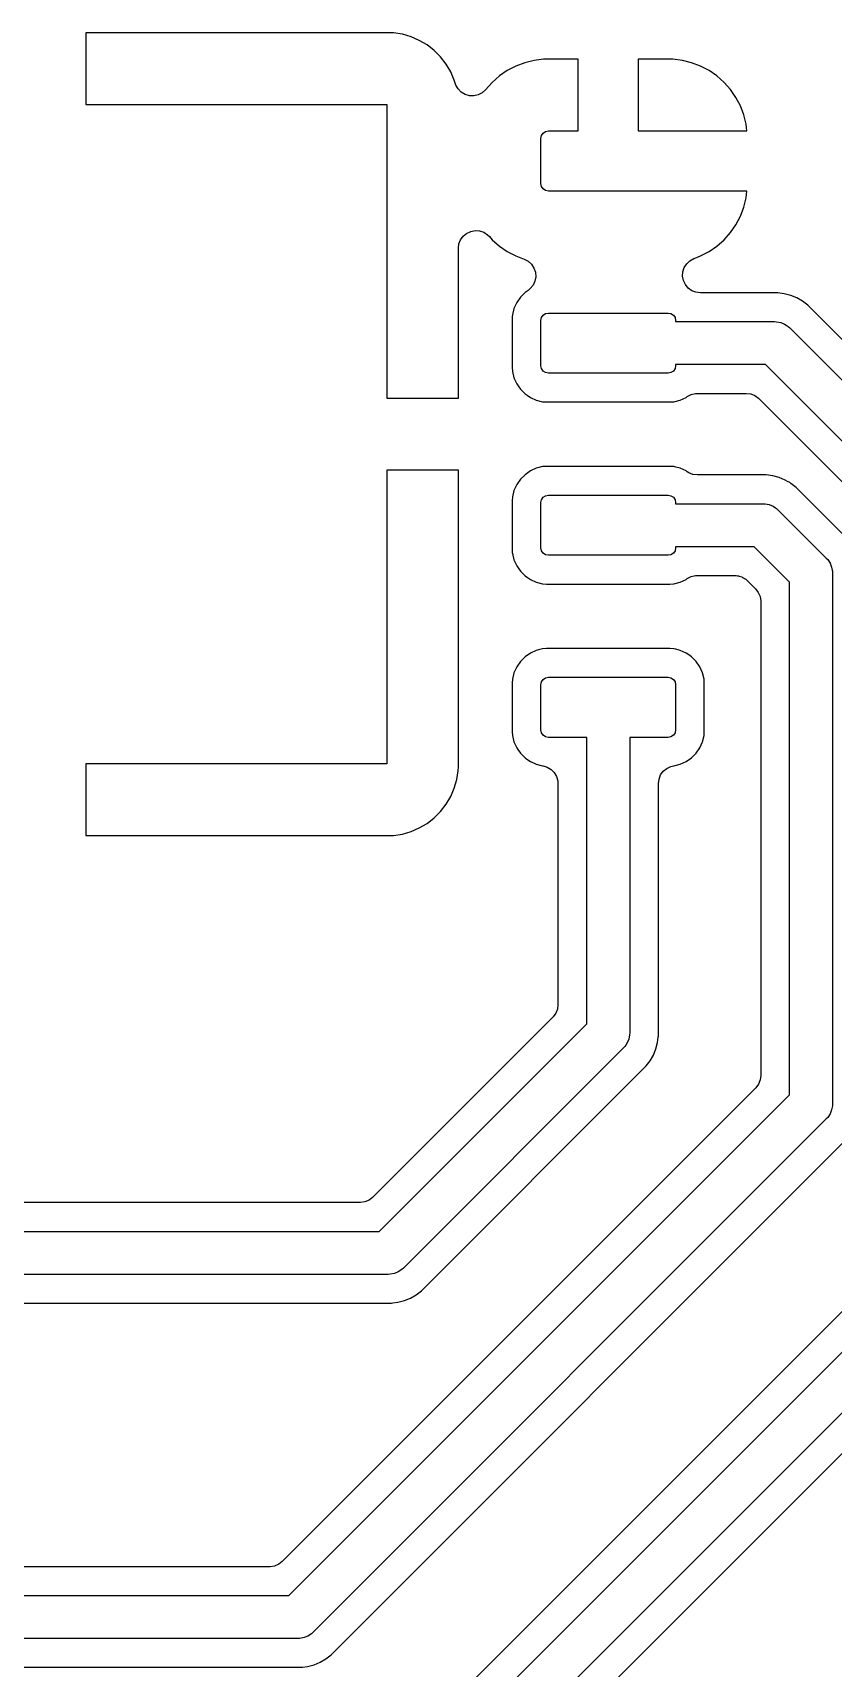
# Model space of a CAD drawing. Header units: millimetres. Extents: x 88 to 236, y -149 to -88.
# Drawn here: x 139.31 to 144.9, y -119.12 to -107.71 of the extents above; entities that cross this region are included whole.
import ezdxf

# ---------------------------------------------------------------- set-up
doc = ezdxf.new("R2010")
doc.units = ezdxf.units.MM
doc.layers.add('F.Cu', color=13, linetype='CONTINUOUS', true_color=0xc83434)

msp = doc.modelspace()

# ---------------------------------------------------------------- linework, layer by layer
at = {"layer": 'F.Cu', "linetype": 'CONTINUOUS'}
for p, q in [((141.800981, -107.71), (139.68, -107.71)), ((139.68, -107.71), (139.68, -108.21)), ((141.827147, -107.711233), (141.800981, -107.71)), ((141.889284, -107.721074), (141.827146, -107.711233)), ((141.827146, -107.711233), (141.827147, -107.711233)), ((141.889288, -107.721075), (141.889284, -107.721074)), ((141.949706, -107.738629), (141.889288, -107.721075)), ((142.007437, -107.763612), (141.949706, -107.738629)), ((142.007444, -107.763616), (142.007437, -107.763612)), ((142.061601, -107.795644), (142.007444, -107.763616)), ((142.111316, -107.834208), (142.061601, -107.795644)), ((142.155791, -107.878683), (142.111316, -107.834208)), ((142.194355, -107.928398), (142.155791, -107.878683)), ((142.80772, -107.903058), (142.742823, -107.919053)), ((142.807724, -107.903057), (142.80772, -107.903058)), ((142.874079, -107.895), (142.807724, -107.903057)), ((143.115, -107.895), (142.874079, -107.895)), ((143.115, -108.395), (143.115, -107.895)), ((143.775921, -107.895), (143.535, -107.895)), ((143.535, -107.895), (143.535, -108.395)), ((143.842275, -107.903057), (143.775921, -107.895)), ((143.842279, -107.903058), (143.842275, -107.903057)), ((143.907176, -107.919053), (143.842279, -107.903058)), ((142.226383, -107.982555), (142.194355, -107.928398)), ((142.226387, -107.982562), (142.226383, -107.982555)), ((142.25137, -108.040294), (142.226387, -107.982562)), ((142.566143, -108.011784), (142.516108, -108.05611)), ((142.621153, -107.973814), (142.566143, -108.011784)), ((142.62116, -107.97381), (142.621153, -107.973814)), ((142.680326, -107.942756), (142.62116, -107.97381)), ((142.680335, -107.942752), (142.680326, -107.942756)), ((142.742823, -107.919053), (142.680335, -107.942752)), ((143.969664, -107.942752), (143.907176, -107.919053)), ((143.969673, -107.942756), (143.969664, -107.942752)), ((144.028839, -107.97381), (143.969673, -107.942756)), ((144.028846, -107.973814), (144.028839, -107.97381)), ((144.083856, -108.011784), (144.028846, -107.973814)), ((144.13389, -108.056109), (144.083856, -108.011784)), ((142.257459, -108.061252), (142.25137, -108.040294)), ((142.262615, -108.07563), (142.257459, -108.061252)), ((142.278373, -108.102423), (142.262615, -108.07563)), ((142.300298, -108.124455), (142.278373, -108.102423)), ((142.327014, -108.140342), (142.300298, -108.124455)), ((142.356841, -108.149086), (142.327014, -108.140342)), ((142.445986, -108.129387), (142.418257, -108.143431)), ((142.469351, -108.108888), (142.445986, -108.129387)), ((142.516108, -108.05611), (142.469351, -108.108888)), ((144.178215, -108.106143), (144.13389, -108.056109)), ((144.216185, -108.161153), (144.178215, -108.106143)), ((139.68, -108.21), (141.78, -108.21)), ((141.78, -108.21), (141.78, -110.26)), ((142.387906, -108.150138), (142.356841, -108.149086)), ((142.418257, -108.143431), (142.387906, -108.150138)), ((144.216189, -108.16116), (144.216185, -108.161153)), ((144.247243, -108.220326), (144.216189, -108.16116)), ((144.247247, -108.220335), (144.247243, -108.220326)), ((144.270946, -108.282823), (144.247247, -108.220335)), ((144.286941, -108.34772), (144.270946, -108.282823)), ((144.286942, -108.347726), (144.286941, -108.34772)), ((144.292683, -108.395), (144.286942, -108.347726)), ((142.855, -108.4475), (142.858996, -108.427409)), ((142.855, -108.7625), (142.855, -108.4475)), ((142.858996, -108.427409), (142.870377, -108.410377)), ((142.870377, -108.410377), (142.887409, -108.398996)), ((142.887409, -108.398996), (142.9075, -108.395)), ((142.9075, -108.395), (143.115, -108.395)), ((143.535, -108.395), (143.7425, -108.395)), ((143.7425, -108.395), (144.292683, -108.395)), ((142.858996, -108.782591), (142.855, -108.7625)), ((142.870377, -108.799623), (142.858996, -108.782591)), ((142.887409, -108.811004), (142.870377, -108.799623)), ((142.9075, -108.815), (142.887409, -108.811004)), ((143.449, -108.815), (142.9075, -108.815)), ((144.292683, -108.815), (143.449, -108.815)), ((144.286942, -108.862273), (144.292683, -108.815)), ((144.247247, -108.989664), (144.270946, -108.927176)), ((144.270946, -108.927176), (144.286941, -108.862279)), ((144.286941, -108.862279), (144.286942, -108.862273)), ((144.178215, -109.103856), (144.216185, -109.048846)), ((144.216185, -109.048846), (144.216189, -109.048839)), ((144.216189, -109.048839), (144.247243, -108.989673)), ((144.247243, -108.989673), (144.247247, -108.989664)), ((142.283895, -109.1835), (142.295337, -109.154601)), ((142.295337, -109.154601), (142.313607, -109.129454)), ((142.313607, -109.129454), (142.337556, -109.109641)), ((142.337556, -109.109641), (142.365681, -109.096407)), ((142.365681, -109.096407), (142.396213, -109.090583)), ((142.396213, -109.090583), (142.427234, -109.092534)), ((142.427234, -109.092534), (142.456796, -109.102139)), ((142.456796, -109.102139), (142.48304, -109.118794)), ((142.48304, -109.118794), (142.496815, -109.132112)), ((142.496815, -109.132112), (142.516105, -109.153886)), ((142.516105, -109.153886), (142.566143, -109.198215)), ((144.083856, -109.198215), (144.13389, -109.15389)), ((144.13389, -109.15389), (144.178215, -109.103856)), ((142.279999, -109.214338), (142.283895, -109.1835)), ((142.279999, -110.26), (142.279999, -109.214338)), ((142.566143, -109.198215), (142.621153, -109.236185)), ((142.621153, -109.236185), (142.62116, -109.236189)), ((142.62116, -109.236189), (142.680326, -109.267243)), ((142.680326, -109.267243), (142.680335, -109.267247)), ((142.680335, -109.267247), (142.739583, -109.289717)), ((143.92402, -109.284558), (143.969664, -109.267247)), ((143.969664, -109.267247), (143.969673, -109.267243)), ((143.969673, -109.267243), (144.028839, -109.236189)), ((144.028839, -109.236189), (144.028846, -109.236185)), ((144.028846, -109.236185), (144.083856, -109.198215)), ((142.739583, -109.289717), (142.767035, -109.304295)), ((142.767035, -109.304295), (142.79, -109.325242)), ((142.79, -109.325242), (142.807033, -109.351241)), ((142.807033, -109.351241), (142.817066, -109.38066)), ((142.817066, -109.38066), (142.819467, -109.41165)), ((143.844236, -109.408286), (143.846187, -109.377265)), ((143.846187, -109.377265), (143.855792, -109.347703)), ((143.855792, -109.347703), (143.872447, -109.321459)), ((143.872447, -109.321459), (143.895106, -109.300182)), ((143.895106, -109.300182), (143.922344, -109.285208)), ((143.922344, -109.285208), (143.92402, -109.284558)), ((142.76623, -109.507586), (142.744709, -109.522495)), ((142.781797, -109.494811), (142.76623, -109.507586)), ((142.801261, -109.470577), (142.781797, -109.494811)), ((142.814086, -109.442263), (142.801261, -109.470577)), ((142.819467, -109.41165), (142.814086, -109.442263)), ((143.85006, -109.438818), (143.844236, -109.408286)), ((143.863294, -109.466943), (143.85006, -109.438818)), ((143.883107, -109.490892), (143.863294, -109.466943)), ((143.908254, -109.509162), (143.883107, -109.490892)), ((143.937153, -109.520604), (143.908254, -109.509162)), ((142.686566, -109.592136), (142.667734, -109.633595)), ((142.712498, -109.554707), (142.686566, -109.592136)), ((142.712504, -109.554699), (142.712498, -109.554707)), ((142.744699, -109.522504), (142.712504, -109.554699)), ((142.744709, -109.522495), (142.744699, -109.522504)), ((143.967991, -109.5245), (143.937153, -109.520604)), ((144.507973, -109.5245), (143.967991, -109.5245)), ((144.507974, -109.5245), (144.507973, -109.5245)), ((144.553522, -109.530496), (144.507974, -109.5245)), ((144.553525, -109.530496), (144.553522, -109.530496)), ((144.553526, -109.530497), (144.553525, -109.530496)), ((144.597906, -109.542389), (144.553526, -109.530497)), ((144.640355, -109.559972), (144.597906, -109.542389)), ((144.680145, -109.582944), (144.640355, -109.559972)), ((144.716597, -109.610915), (144.680145, -109.582944)), ((144.716598, -109.610916), (144.716597, -109.610915)), ((144.716599, -109.610917), (144.716598, -109.610916)), ((144.716602, -109.61092), (144.716599, -109.610917)), ((146.029151, -110.92347), (144.716602, -109.61092)), ((142.655767, -109.688403), (142.6545, -109.7045)), ((142.6545, -109.7045), (142.6545, -110.0455)), ((142.656604, -109.67776), (142.655767, -109.688403)), ((142.667732, -109.633603), (142.656604, -109.67776)), ((142.667734, -109.633595), (142.667732, -109.633603)), ((142.855, -109.7175), (142.858996, -109.697409)), ((142.855, -110.0325), (142.855, -109.7175)), ((142.858996, -109.697409), (142.870377, -109.680377)), ((142.870377, -109.680377), (142.887409, -109.668996)), ((142.887409, -109.668996), (142.9075, -109.665)), ((142.9075, -109.665), (143.7425, -109.665)), ((143.7425, -109.665), (143.762591, -109.668996)), ((143.762591, -109.668996), (143.779623, -109.680377)), ((143.779623, -109.680377), (143.791004, -109.697409)), ((143.791004, -109.697409), (143.795, -109.7175)), ((143.795, -109.7175), (143.795, -109.725)), ((143.795, -109.725), (144.485, -109.725)), ((144.485, -109.725), (144.499703, -109.725722)), ((144.499703, -109.725722), (144.528543, -109.731459)), ((144.528543, -109.731459), (144.55571, -109.742712)), ((144.55571, -109.742712), (144.566617, -109.75)), ((144.566617, -109.75), (144.580159, -109.759048)), ((144.580159, -109.759048), (144.591066, -109.768934)), ((144.591066, -109.768934), (145.906066, -111.083934)), ((142.6545, -110.0455), (142.656604, -110.072238)), ((142.656604, -110.072238), (142.667732, -110.116398)), ((142.858996, -110.052591), (142.855, -110.0325)), ((142.870377, -110.069623), (142.858996, -110.052591)), ((142.887409, -110.081004), (142.870377, -110.069623)), ((143.779623, -110.069623), (143.762591, -110.081004)), ((143.791004, -110.052591), (143.779623, -110.069623)), ((143.795, -110.0325), (143.791004, -110.052591)), ((144.422868, -110.025), (143.795, -110.025)), ((143.795, -110.025), (143.795, -110.0325)), ((145.65, -111.252132), (144.422868, -110.025)), ((142.667732, -110.116398), (142.667734, -110.116404)), ((142.667734, -110.116404), (142.686566, -110.157863)), ((142.686566, -110.157863), (142.701557, -110.1795)), ((142.701557, -110.1795), (142.712501, -110.195297)), ((142.9075, -110.085), (142.887409, -110.081004)), ((143.7425, -110.085), (142.9075, -110.085)), ((143.762591, -110.081004), (143.7425, -110.085)), ((141.78, -110.26), (142.279999, -110.26)), ((142.712501, -110.195297), (142.744703, -110.227499)), ((142.744703, -110.227499), (142.758625, -110.237144)), ((142.758625, -110.237144), (142.782136, -110.253433)), ((142.782136, -110.253433), (142.782137, -110.253433)), ((142.782137, -110.253433), (142.782138, -110.253434)), ((142.782138, -110.253434), (142.823602, -110.272268)), ((142.823602, -110.272268), (142.867762, -110.283396)), ((142.867762, -110.283396), (142.8945, -110.2855)), ((142.8945, -110.2855), (142.894509, -110.2855)), ((142.894509, -110.2855), (143.755491, -110.2855)), ((143.755491, -110.2855), (143.7555, -110.2855)), ((143.7555, -110.2855), (143.782238, -110.283396)), ((143.782238, -110.283396), (143.826398, -110.272268)), ((143.826398, -110.272268), (143.867862, -110.253434)), ((143.867862, -110.253434), (143.867864, -110.253432)), ((143.867864, -110.253432), (143.867867, -110.253431)), ((143.867867, -110.253431), (143.876326, -110.247571)), ((143.876326, -110.247571), (143.903893, -110.233212)), ((143.903893, -110.233212), (143.934165, -110.22616)), ((143.934165, -110.22616), (143.946941, -110.2255)), ((143.946941, -110.2255), (144.288456, -110.2255)), ((144.288456, -110.2255), (144.319294, -110.229396)), ((144.319294, -110.229396), (144.348193, -110.240838)), ((144.348193, -110.240838), (144.37334, -110.259108)), ((144.37334, -110.259108), (144.376137, -110.261819)), ((144.376137, -110.261819), (145.413181, -111.298862)), ((142.28, -110.76), (141.78, -110.76)), ((141.78, -110.76), (141.78, -112.81)), ((142.28, -112.83098), (142.28, -110.76)), ((142.823595, -110.747734), (142.782136, -110.766566)), ((142.8236, -110.747732), (142.823595, -110.747734)), ((142.823602, -110.747732), (142.8236, -110.747732)), ((142.841662, -110.743181), (142.823602, -110.747732)), ((142.86776, -110.736604), (142.841662, -110.743181)), ((142.894494, -110.7345), (142.86776, -110.736604)), ((142.8945, -110.7345), (142.894494, -110.7345)), ((143.7555, -110.7345), (142.8945, -110.7345)), ((143.755505, -110.7345), (143.7555, -110.7345)), ((143.782239, -110.736604), (143.755505, -110.7345)), ((143.796958, -110.740313), (143.782239, -110.736604)), ((143.826398, -110.747732), (143.796958, -110.740313)), ((143.8264, -110.747733), (143.826398, -110.747732)), ((143.826404, -110.747734), (143.8264, -110.747733)), ((143.867863, -110.766566), (143.826404, -110.747734)), ((142.686566, -110.862136), (142.667734, -110.903595)), ((142.712498, -110.824707), (142.686566, -110.862136)), ((142.712504, -110.824699), (142.712498, -110.824707)), ((142.744699, -110.792504), (142.712504, -110.824699)), ((142.744707, -110.792498), (142.744699, -110.792504)), ((142.782136, -110.766566), (142.744707, -110.792498)), ((143.867867, -110.766568), (143.867863, -110.766566)), ((143.876326, -110.772429), (143.867867, -110.766568)), ((143.887204, -110.779162), (143.876326, -110.772429)), ((143.916103, -110.790604), (143.887204, -110.779162)), ((143.946941, -110.7945), (143.916103, -110.790604)), ((144.427973, -110.7945), (143.946941, -110.7945)), ((144.427974, -110.7945), (144.427973, -110.7945)), ((144.473522, -110.800496), (144.427974, -110.7945)), ((144.473525, -110.800496), (144.473522, -110.800496)), ((144.473526, -110.800497), (144.473525, -110.800496)), ((144.517906, -110.812389), (144.473526, -110.800497)), ((144.560355, -110.829972), (144.517906, -110.812389)), ((144.576671, -110.839392), (144.560355, -110.829972)), ((144.591484, -110.847944), (144.576671, -110.839392)), ((144.600145, -110.852944), (144.591484, -110.847944)), ((144.636597, -110.880915), (144.600145, -110.852944)), ((142.656604, -110.94776), (142.6545, -110.974494)), ((142.6545, -110.974494), (142.6545, -111.315505)), ((142.667732, -110.903603), (142.656604, -110.94776)), ((142.667734, -110.903595), (142.667732, -110.903603)), ((142.855, -110.9875), (142.858996, -110.967409)), ((142.855, -111.3025), (142.855, -110.9875)), ((142.858996, -110.967409), (142.870377, -110.950377)), ((142.870377, -110.950377), (142.887409, -110.938996)), ((142.887409, -110.938996), (142.9075, -110.935)), ((142.9075, -110.935), (143.7425, -110.935)), ((143.7425, -110.935), (143.762591, -110.938996)), ((143.762591, -110.938996), (143.779623, -110.950377)), ((143.779623, -110.950377), (143.791004, -110.967409)), ((143.791004, -110.967409), (143.795, -110.9875)), ((143.795, -110.9875), (143.795, -110.995)), ((144.636599, -110.880917), (144.636597, -110.880915)), ((144.636602, -110.88092), (144.636599, -110.880917)), ((145.004078, -111.248395), (144.636602, -110.88092)), ((143.795, -110.995), (144.405, -110.995)), ((144.405, -110.995), (144.419703, -110.995722)), ((144.419703, -110.995722), (144.448543, -111.001459)), ((144.448543, -111.001459), (144.47571, -111.012712)), ((144.47571, -111.012712), (144.492505, -111.023934)), ((144.492505, -111.023934), (144.500159, -111.029048)), ((144.500159, -111.029048), (144.511066, -111.038934)), ((144.511066, -111.038934), (144.846066, -111.373934)), ((142.6545, -111.315505), (142.656049, -111.335181)), ((142.656049, -111.335181), (142.656604, -111.342238)), ((142.858996, -111.322591), (142.855, -111.3025)), ((142.870377, -111.339623), (142.858996, -111.322591)), ((143.791004, -111.322591), (143.779623, -111.339623)), ((143.795, -111.3025), (143.791004, -111.322591)), ((144.342868, -111.295), (143.795, -111.295)), ((143.795, -111.295), (143.795, -111.3025)), ((144.59, -111.542132), (144.342868, -111.295)), ((142.656604, -111.342238), (142.667732, -111.386398)), ((142.667732, -111.386398), (142.667734, -111.386404)), ((142.667734, -111.386404), (142.686566, -111.427863)), ((142.686566, -111.427863), (142.702096, -111.450278)), ((142.887409, -111.351004), (142.870377, -111.339623)), ((142.9075, -111.355), (142.887409, -111.351004)), ((143.7425, -111.355), (142.9075, -111.355)), ((143.762591, -111.351004), (143.7425, -111.355)), ((143.779623, -111.339623), (143.762591, -111.351004)), ((144.846066, -111.373934), (144.855952, -111.384841)), ((144.855952, -111.384841), (144.872289, -111.409291)), ((144.872289, -111.409291), (144.883542, -111.436458)), ((144.883542, -111.436458), (144.888083, -111.45929)), ((142.702096, -111.450278), (142.712501, -111.465297)), ((142.712501, -111.465297), (142.744703, -111.497499)), ((142.744703, -111.497499), (142.762506, -111.509833)), ((142.762506, -111.509833), (142.782136, -111.523433)), ((142.782136, -111.523433), (142.782137, -111.523433)), ((142.782137, -111.523433), (142.782138, -111.523434)), ((142.782138, -111.523434), (142.823602, -111.542268)), ((142.823602, -111.542268), (142.867762, -111.553396)), ((142.867762, -111.553396), (142.8945, -111.5555)), ((142.8945, -111.5555), (142.894509, -111.5555)), ((142.894509, -111.5555), (143.755491, -111.5555)), ((143.755491, -111.5555), (143.7555, -111.5555)), ((143.7555, -111.5555), (143.782238, -111.553396)), ((143.782238, -111.553396), (143.826398, -111.542268)), ((143.826398, -111.542268), (143.867862, -111.523434)), ((143.867862, -111.523434), (143.867864, -111.523432)), ((143.867864, -111.523432), (143.867867, -111.523431)), ((143.867867, -111.523431), (143.876326, -111.517571)), ((143.876326, -111.517571), (143.903893, -111.503212)), ((143.903893, -111.503212), (143.934165, -111.49616)), ((143.934165, -111.49616), (143.946941, -111.4955)), ((143.946941, -111.4955), (144.208456, -111.4955)), ((144.208456, -111.4955), (144.218119, -111.49672)), ((144.218119, -111.49672), (144.227854, -111.497027)), ((144.227854, -111.497027), (144.23348, -111.498661)), ((144.23348, -111.498661), (144.239294, -111.499396)), ((144.239294, -111.499396), (144.248346, -111.50298)), ((144.248346, -111.50298), (144.257702, -111.505698)), ((144.257702, -111.505698), (144.262747, -111.508681)), ((144.262747, -111.508681), (144.268193, -111.510838)), ((144.268193, -111.510838), (144.276073, -111.516563)), ((144.276073, -111.516563), (144.284456, -111.521521)), ((144.284456, -111.521521), (144.291759, -111.527959)), ((144.291759, -111.527959), (144.29334, -111.529108)), ((144.29334, -111.529108), (144.296137, -111.531819)), ((144.296137, -111.531819), (144.353181, -111.588863)), ((144.59, -115.117868), (144.59, -111.542132)), ((144.888083, -111.45929), (144.889278, -111.465297)), ((144.889278, -111.465297), (144.89, -111.48)), ((144.89, -111.48), (144.89, -115.18)), ((144.353181, -111.588863), (144.372232, -111.613423)), ((144.372232, -111.613423), (144.384576, -111.641949)), ((144.384576, -111.641949), (144.389439, -111.672649)), ((144.389439, -111.672649), (144.3895, -111.676544)), ((144.3895, -111.676544), (144.3895, -114.983456)), ((142.823595, -112.017734), (142.782136, -112.036566)), ((142.8236, -112.017732), (142.823595, -112.017734)), ((142.823602, -112.017732), (142.8236, -112.017732)), ((142.838322, -112.014022), (142.823602, -112.017732)), ((142.86776, -112.006604), (142.838322, -112.014022)), ((142.894494, -112.0045), (142.86776, -112.006604)), ((142.8945, -112.0045), (142.894494, -112.0045)), ((143.7555, -112.0045), (142.8945, -112.0045)), ((143.755505, -112.0045), (143.7555, -112.0045)), ((143.782239, -112.006604), (143.755505, -112.0045)), ((143.796958, -112.010313), (143.782239, -112.006604)), ((143.826398, -112.017732), (143.796958, -112.010313)), ((143.8264, -112.017733), (143.826398, -112.017732)), ((143.826404, -112.017734), (143.8264, -112.017733)), ((143.867863, -112.036566), (143.826404, -112.017734)), ((142.686566, -112.132136), (142.667734, -112.173595)), ((142.712498, -112.094707), (142.686566, -112.132136)), ((142.712504, -112.094699), (142.712498, -112.094707)), ((142.744699, -112.062504), (142.712504, -112.094699)), ((142.744707, -112.062498), (142.744699, -112.062504)), ((142.782136, -112.036566), (142.744707, -112.062498)), ((143.887152, -112.04993), (143.867863, -112.036566)), ((143.905297, -112.062501), (143.887152, -112.04993)), ((143.937499, -112.094703), (143.905297, -112.062501)), ((143.963434, -112.132138), (143.937499, -112.094703)), ((143.982268, -112.173602), (143.963434, -112.132138)), ((142.656604, -112.217762), (142.6545, -112.2445)), ((142.6545, -112.2445), (142.6545, -112.5855)), ((142.667732, -112.173602), (142.656604, -112.217762)), ((142.667734, -112.173595), (142.667732, -112.1736)), ((142.667732, -112.1736), (142.667732, -112.173602)), ((142.855, -112.2575), (142.858996, -112.237409)), ((142.858996, -112.237409), (142.870377, -112.220377)), ((142.870377, -112.220377), (142.887409, -112.208996)), ((142.887409, -112.208996), (142.9075, -112.205)), ((142.9075, -112.205), (143.7425, -112.205)), ((143.7425, -112.205), (143.762591, -112.208996)), ((143.762591, -112.208996), (143.779623, -112.220377)), ((143.779623, -112.220377), (143.791004, -112.237409)), ((143.791004, -112.237409), (143.795, -112.2575)), ((143.993396, -112.217762), (143.982268, -112.173602)), ((143.9955, -112.2445), (143.993396, -112.217762)), ((143.9955, -112.5855), (143.9955, -112.2445)), ((142.855, -112.5725), (142.855, -112.2575)), ((143.795, -112.2575), (143.795, -112.5725)), ((142.6545, -112.5855), (142.656604, -112.612238)), ((142.858996, -112.592591), (142.855, -112.5725)), ((143.795, -112.5725), (143.791004, -112.592591)), ((143.993396, -112.612238), (143.9955, -112.5855)), ((142.656604, -112.612238), (142.667732, -112.656398)), ((142.667732, -112.656398), (142.667734, -112.656404)), ((142.667734, -112.656404), (142.686566, -112.697863)), ((142.686566, -112.697863), (142.693954, -112.708526)), ((142.870377, -112.609623), (142.858996, -112.592591)), ((142.887409, -112.621004), (142.870377, -112.609623)), ((142.9075, -112.625), (142.887409, -112.621004)), ((143.175, -112.625), (142.9075, -112.625)), ((143.175, -114.622868), (143.175, -112.625)), ((143.7425, -112.625), (143.475, -112.625)), ((143.475, -112.625), (143.475, -114.685)), ((143.762591, -112.621004), (143.7425, -112.625)), ((143.779623, -112.609623), (143.762591, -112.621004)), ((143.791004, -112.592591), (143.779623, -112.609623)), ((143.937499, -112.735297), (143.963434, -112.697862)), ((143.963434, -112.697862), (143.982268, -112.656398)), ((143.982268, -112.656398), (143.993396, -112.612238)), ((141.78, -112.81), (139.68, -112.81)), ((139.68, -112.81), (139.68, -113.309999)), ((142.693954, -112.708526), (142.712501, -112.735297)), ((142.712501, -112.735297), (142.744703, -112.767499)), ((142.744703, -112.767499), (142.757854, -112.77661)), ((142.757854, -112.77661), (142.782136, -112.793433)), ((142.782136, -112.793433), (142.813199, -112.807543)), ((142.813199, -112.807543), (142.823602, -112.812268)), ((142.823602, -112.812268), (142.867762, -112.823396)), ((143.782238, -112.823396), (143.826398, -112.812268)), ((143.826398, -112.812268), (143.867862, -112.793434)), ((143.867862, -112.793434), (143.905297, -112.767499)), ((143.905297, -112.767499), (143.937499, -112.735297)), ((142.25137, -112.979706), (142.268924, -112.919288)), ((142.268924, -112.919288), (142.268925, -112.919284)), ((142.268925, -112.919284), (142.278766, -112.857146)), ((142.278766, -112.857146), (142.28, -112.83098)), ((142.867762, -112.823396), (142.867767, -112.823396)), ((142.867767, -112.823396), (142.870569, -112.823856)), ((142.870569, -112.823856), (142.90037, -112.832691)), ((142.90037, -112.832691), (142.927037, -112.84866)), ((142.927037, -112.84866), (142.948895, -112.870759)), ((142.948895, -112.870759), (142.96457, -112.8976)), ((142.96457, -112.8976), (142.973078, -112.927495)), ((142.973078, -112.927495), (142.9745, -112.946221)), ((143.6755, -112.946221), (143.679396, -112.915383)), ((143.679396, -112.915383), (143.690838, -112.886484)), ((143.690838, -112.886484), (143.709108, -112.861337)), ((143.709108, -112.861337), (143.733057, -112.841524)), ((143.733057, -112.841524), (143.761182, -112.82829)), ((143.761182, -112.82829), (143.779431, -112.823856)), ((143.779431, -112.823856), (143.78223, -112.823396)), ((143.78223, -112.823396), (143.782238, -112.823396)), ((142.194355, -113.091601), (142.226383, -113.037444)), ((142.226383, -113.037444), (142.226387, -113.037437)), ((142.226387, -113.037437), (142.25137, -112.979706)), ((142.9745, -112.946221), (142.9745, -114.488456)), ((143.6755, -114.707973), (143.6755, -112.946221)), ((142.111316, -113.185791), (142.155791, -113.141316)), ((142.155791, -113.141316), (142.194355, -113.091601)), ((141.949706, -113.28137), (142.007437, -113.256387)), ((142.007437, -113.256387), (142.007444, -113.256383)), ((142.007444, -113.256383), (142.061601, -113.224355)), ((142.061601, -113.224355), (142.111316, -113.185791)), ((139.68, -113.309999), (141.800961, -113.309999)), ((141.800961, -113.309999), (141.827152, -113.308765)), ((141.827152, -113.308765), (141.827159, -113.308764)), ((141.827159, -113.308764), (141.889282, -113.298925)), ((141.889282, -113.298925), (141.889288, -113.298924)), ((141.889288, -113.298924), (141.949706, -113.28137)), ((142.970604, -114.519294), (142.959162, -114.548193)), ((142.9745, -114.488456), (142.970604, -114.519294)), ((142.938181, -114.576137), (141.681137, -115.833181)), ((141.727868, -116.07), (143.175, -114.622868)), ((142.940892, -114.57334), (142.938181, -114.576137)), ((142.959162, -114.548193), (142.940892, -114.57334)), ((143.457288, -114.75571), (143.44701, -114.771092)), ((143.468541, -114.728543), (143.457288, -114.75571)), ((143.474278, -114.699703), (143.468541, -114.728543)), ((143.475, -114.685), (143.474278, -114.699703)), ((143.657611, -114.797906), (143.669503, -114.753526)), ((143.669503, -114.753526), (143.674502, -114.715555)), ((143.674502, -114.715555), (143.6755, -114.707973)), ((143.431066, -114.791066), (141.896066, -116.326066)), ((143.440952, -114.780159), (143.431066, -114.791066)), ((143.44701, -114.771092), (143.440952, -114.780159)), ((143.617056, -114.880145), (143.640028, -114.840355)), ((143.640028, -114.840355), (143.657611, -114.797906)), ((142.021597, -116.484085), (143.556592, -114.949088)), ((143.556592, -114.949088), (143.556597, -114.949085)), ((143.556597, -114.949085), (143.589085, -114.916597)), ((143.589085, -114.916597), (143.607916, -114.892056)), ((143.607916, -114.892056), (143.617056, -114.880145)), ((144.3895, -114.983456), (144.385604, -115.014294)), ((144.353181, -115.071137), (141.051137, -118.373181)), ((144.355892, -115.06834), (144.353181, -115.071137)), ((144.374162, -115.043193), (144.355892, -115.06834)), ((144.385604, -115.014294), (144.374162, -115.043193)), ((141.097868, -118.61), (144.59, -115.117868)), ((144.889278, -115.194703), (144.883542, -115.223542)), ((144.89, -115.18), (144.889278, -115.194703)), ((144.846066, -115.286066), (141.266066, -118.866066)), ((144.855952, -115.275159), (144.846066, -115.286066)), ((144.872289, -115.250709), (144.855952, -115.275159)), ((144.883542, -115.223542), (144.872289, -115.250709)), ((141.391597, -119.024085), (145.004086, -115.411596)), ((141.593456, -115.8695), (127.010867, -115.8695)), ((141.597351, -115.869439), (141.593456, -115.8695)), ((141.628051, -115.864576), (141.597351, -115.869439)), ((141.656577, -115.852232), (141.628051, -115.864576)), ((141.681137, -115.833181), (141.656577, -115.852232)), ((126.779211, -116.07), (141.727868, -116.07)), ((145.413181, -116.171137), (142.086137, -119.498181)), ((142.132868, -119.735), (145.65, -116.217868)), ((141.86071, -116.352288), (141.833543, -116.363541)), ((141.885159, -116.335952), (141.86071, -116.352288)), ((141.896066, -116.326066), (141.885159, -116.335952)), ((141.79, -116.37), (126.779211, -116.37)), ((141.804703, -116.369278), (141.79, -116.37)), ((141.833543, -116.363541), (141.804703, -116.369278)), ((145.906066, -116.386066), (142.344037, -119.948095)), ((127.010867, -116.5705), (141.812974, -116.5705)), ((141.812974, -116.5705), (141.822083, -116.5693)), ((141.822083, -116.5693), (141.858526, -116.564503)), ((141.858526, -116.564503), (141.902906, -116.552611)), ((141.902906, -116.552611), (141.945355, -116.535028)), ((141.945355, -116.535028), (141.985145, -116.512056)), ((141.985145, -116.512056), (142.021597, -116.484085)), ((142.551962, -120.023718), (146.064086, -116.511596)), ((140.998051, -118.404576), (140.967351, -118.409439)), ((141.026577, -118.392232), (140.998051, -118.404576)), ((141.051137, -118.373181), (141.026577, -118.392232)), ((140.963456, -118.4095), (102.885867, -118.4095)), ((140.967351, -118.409439), (140.963456, -118.4095)), ((102.654211, -118.61), (141.097868, -118.61)), ((141.16, -118.91), (102.654211, -118.91)), ((141.174703, -118.909278), (141.16, -118.91)), ((141.203543, -118.903541), (141.174703, -118.909278)), ((141.23071, -118.892288), (141.203543, -118.903541)), ((141.255159, -118.875952), (141.23071, -118.892288)), ((141.266066, -118.866066), (141.255159, -118.875952)), ((141.272906, -119.092611), (141.315355, -119.075028)), ((141.315355, -119.075028), (141.355145, -119.052056)), ((141.355145, -119.052056), (141.391597, -119.024085)), ((102.885867, -119.1105), (141.182974, -119.1105)), ((141.182974, -119.1105), (141.192083, -119.1093)), ((141.192083, -119.1093), (141.228526, -119.104503)), ((141.228526, -119.104503), (141.272906, -119.092611))]:
    msp.add_line(p, q, dxfattribs=at)

doc.saveas('drawing.dxf')
